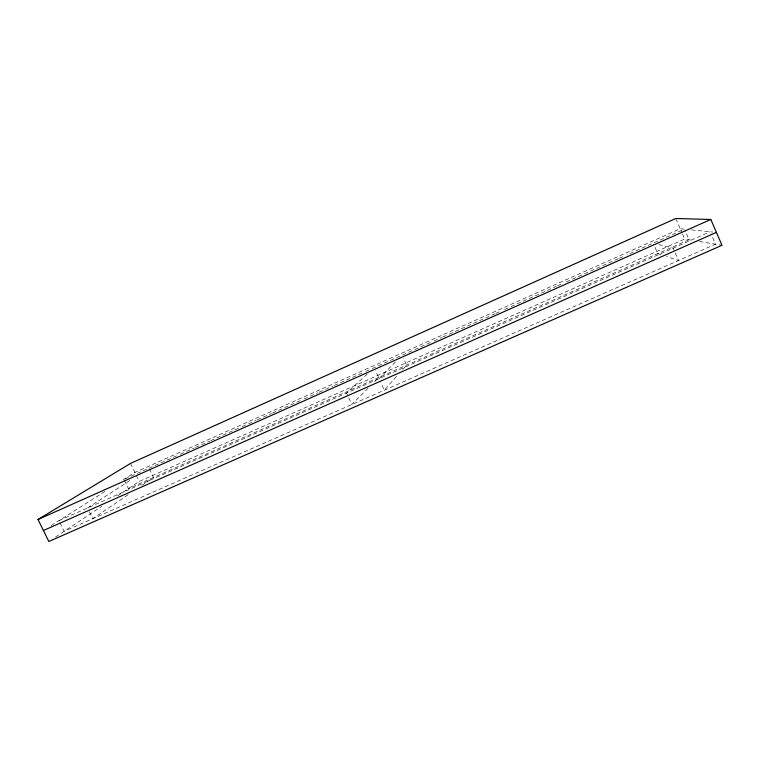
<?xml version="1.0" encoding="UTF-8"?>
<svg xmlns="http://www.w3.org/2000/svg" width="760" height="760" viewBox="0 0 760 760"><rect width="100%" height="100%" fill="white"/><g stroke="black" fill="none" stroke-linecap="round" stroke-linejoin="round"><path stroke-width="0.57" stroke-dasharray="3.8 2.85" d="M396.587 376.371L384.247 390.222L380.865 382.888M402.762 369.445L406.619 365.123L403.437 358.197M395.456 361.931L378.926 378.698L380.38 381.843M368.106 388.16L351.832 404.51L348.441 397.233M374.613 381.615L378.68 377.52L375.497 370.642M367.232 374.043L346.512 393.072L347.956 396.197M128.079 494.75L92.805 518.681L88.521 509.903M141.787 485.44L153.548 477.46L149.559 469.195M55.528 537.044L101.726 506.35M117.553 495.843L139.261 481.422L684.684 239.02L692.503 240.331M87.571 507.956L131.214 479.712M51.176 525.587L105.07 491.359M122.977 479.987L134.909 472.416L680.219 228.769L684.447 229.188L626.99 254.837M125.001 478.904L147.801 468.72M148.884 468.236L179.246 454.689M180.329 454.204L194.417 447.916M195.51 447.431L209.598 441.142M210.681 440.658L241.043 427.101M242.126 426.626L247.541 424.203M248.624 423.719L256.215 420.327M257.298 419.843L271.396 413.554M272.479 413.07L302.831 399.522M303.915 399.038L309.339 396.615M310.422 396.131L318.012 392.749M319.095 392.264L324.52 389.842M325.603 389.358L333.194 385.976M334.276 385.491L364.629 371.944M365.712 371.459L371.137 369.037M372.219 368.552L432.934 341.459M434.017 340.974L441.598 337.582M442.69 337.098L448.105 334.675M449.188 334.191L494.722 313.87M495.805 313.386L499.064 311.933M504.478 309.519L509.903 307.097M510.986 306.613L556.519 286.292M557.602 285.808L560.861 284.354M566.276 281.931L618.317 258.704M619.4 258.219L622.649 256.776M58.928 520.657L710.135 231.762M691.448 229.891L712.908 232.037M699.409 241.49L720.917 245.109M658.73 244.54L673.151 248.168L678.538 260.509L666.52 256.528M661.058 254.714L657.78 253.631L653.647 244.188M59.974 522.785L64.153 531.316L715.531 244.207L711.028 233.833M124.45 480.396L128.43 488.613L689.044 239.751L684.903 230.242M130.549 463.391L139.261 481.422M675.744 218.5L682.005 232.864M682.452 233.89L684.684 239.02"/><path stroke-width="1.14" d="M38 519.508L130.549 463.391L675.744 218.5L710.809 219.459L722 245.29L48.82 541.5L38 519.508L710.809 219.459M43.415 530.508L716.414 232.389"/></g></svg>
